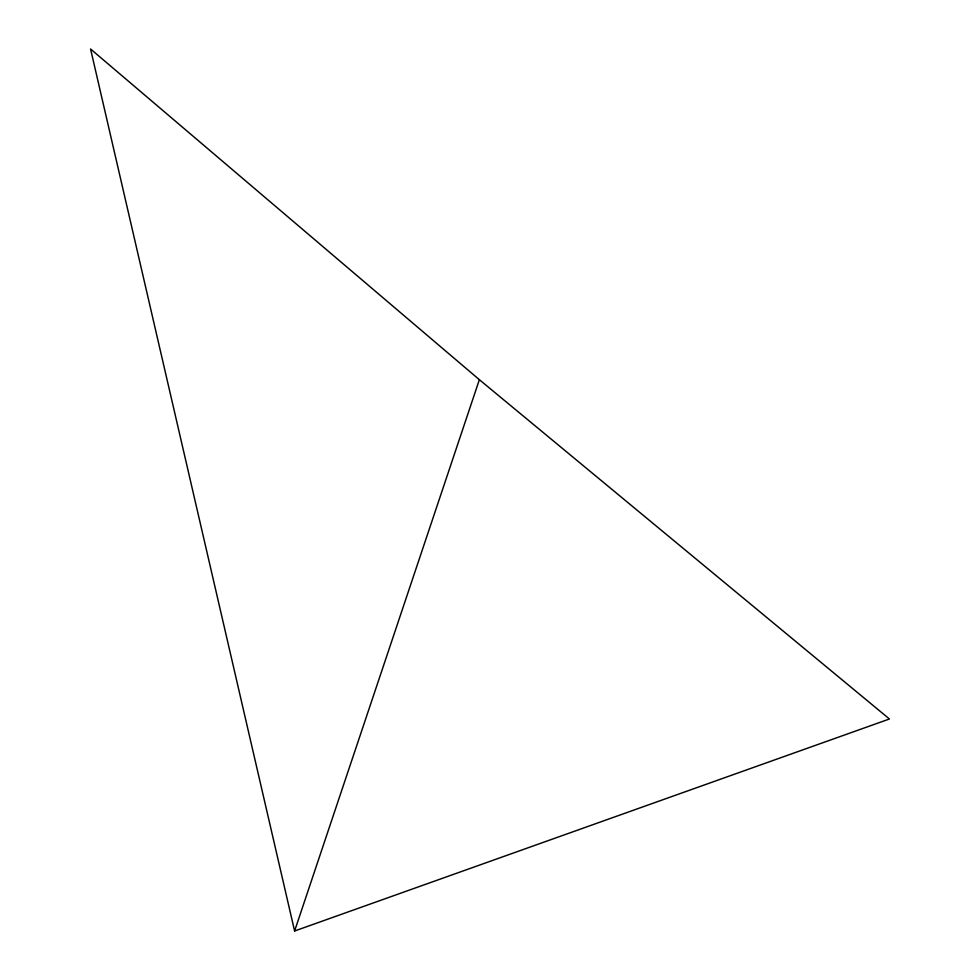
<?xml version="1.0" encoding="UTF-8"?>
<svg xmlns="http://www.w3.org/2000/svg" width="980" height="980" viewBox="0 0 980 980"><rect width="100%" height="100%" fill="white"/><g stroke="black" fill="none" stroke-linecap="round" stroke-linejoin="round"><path stroke-width="1.47" d="M294.6 931L479.367 379.701L90.564 49L294.6 931L889.436 718.989L479.367 379.701"/></g></svg>
